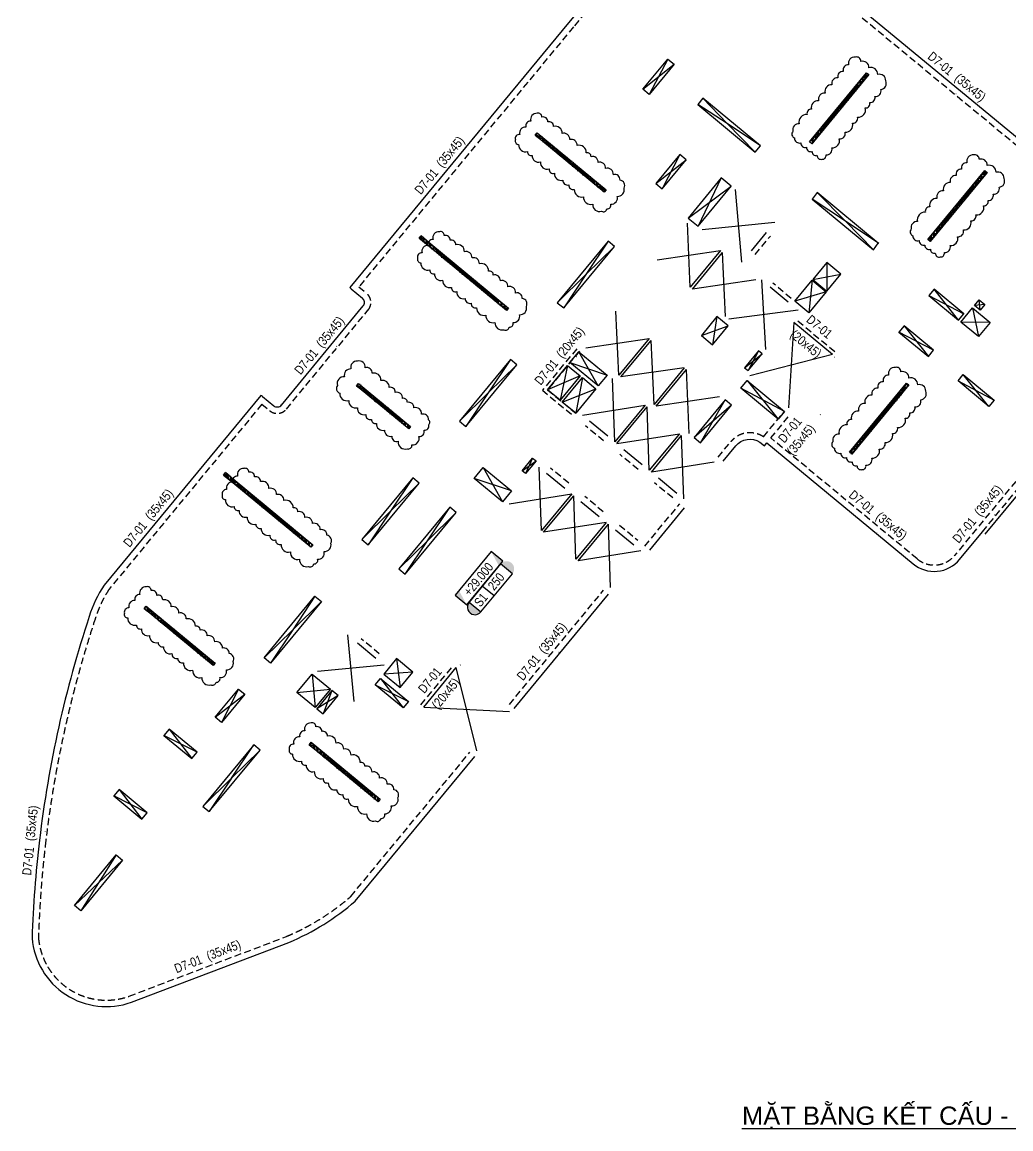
# Model space of a CAD drawing. Header units: millimetres. Extents: x 5400 to 3023951, y -127214 to 225084.
# Drawn here: x 1707965 to 1762083, y 126833 to 187391 of the extents above; entities that cross this region are included whole.
import ezdxf
from ezdxf.enums import TextEntityAlignment as Align

# ---------------------------------------------------------------- set-up
doc = ezdxf.new("R2010")
doc.units = ezdxf.units.MM
doc.header["$LTSCALE"] = 100
doc.linetypes.add('HIDDEN', pattern=[0.375, 0.25, -0.125])
doc.layers.add('#221018_Dieu chinh', color=4, linetype='Continuous', plot=False)
for name, color, linetype in [('ccu11-Manh', 8, 'Continuous'), ('ccu11-Thay', 7, 'Continuous'), ('ccu12-Chidan', 9, 'Continuous'), ('ccu12-Khuat', 9, 'HIDDEN'), ('ccu12-Lomo', 2, 'Continuous'), ('ccu12-Text', 31, 'Continuous'), ('ccu12-Thay', 7, 'Continuous'), ('KC-Betong', 6, 'Continuous'), ('Xref_NT1+NT2_MBDV Cot vach_220729$0$ccu12-Thay', 7, 'Continuous')]:
    doc.layers.add(name, color=color, linetype=linetype)
doc.layers.add('ccu12-Tencaukien', color=9, linetype='Continuous', lineweight=15)
doc.layers.add('KC-Tencaukien', color=9, linetype='Continuous', lineweight=15)
doc.styles.add('Arial', font='arial.ttf', dxfattribs={"width": 0.7})
doc.styles.add('Arial Narrow', font='ARIALN.TTF')

# ---------------------------------------------------------------- blocks, each defined once
blk = doc.blocks.new('*U4')
at = {"layer": 'ccu12-Tencaukien', "color": 8, "ltscale": 10000}
blk.add_line((361, -155), (354, -155), dxfattribs=at)
at = {"layer": 'ccu12-Text', "color": 2, "style": 'Arial Narrow', "width": 0.8}
blk.add_attdef('SH', text='', height=300, dxfattribs=at).set_placement((276, 6), align=Align.BOTTOM_RIGHT)
at = {"layer": 'ccu12-Text', "color": 31, "style": 'Arial Narrow', "width": 0.8}
for tag, p in [('(', (508, -75)), ('KT', (633, -75)), (')', (963, -75))]:
    blk.add_attdef(tag, text='', height=250, dxfattribs=at).set_placement(p, align=Align.BOTTOM_LEFT)
blk = doc.blocks.new('ccu11-cmb-flat-8')
at = {"layer": 'ccu12-Chidan', "color": 7}
blk.add_lwpolyline([(0, 0), (1550, 0), (1550, 419), (0, 419)], close=True, dxfattribs=at)
at = {"layer": 'ccu12-Chidan'}
for points in [[(0, 0), (166, 419), (0, 419)], [(1550, 419), (1383, 0), (1550, 0)]]:
    blk.add_solid(points, dxfattribs=at)
at = {"layer": 'ccu12-Chidan', "color": 31, "style": 'Arial Narrow', "width": 0.8}
blk.add_attdef('+100.00', text='', height=250, dxfattribs=at).set_placement((745, 206), align=Align.MIDDLE_CENTER)
blk = doc.blocks.new('ccu11-chieudaysan-flat-2')
at = {"layer": 'ccu12-Chidan'}
for points in [[(-569, 0), (-569, 419, 1)], [(788, 419), (788, 0, 1)]]:
    blk.add_hatch(color=8, dxfattribs=at).paths.add_polyline_path(points)
at = {"layer": 'ccu12-Chidan', "color": 7}
blk.add_line((0, 0), (0, 419), dxfattribs=at)
blk.add_lwpolyline([(-569, 0), (788, 0), (788, 419), (-569, 419)], close=True, dxfattribs=at)
blk.add_arc((-569, 209), 209, 90, 270.0001, dxfattribs=at)
at = {"layer": 'ccu12-Chidan', "color": 31, "style": 'Arial Narrow', "width": 0.7}
for tag, p in [('S00', (-488, 209)), ('200', (100, 209))]:
    blk.add_attdef(tag, text='', height=250, dxfattribs=at).set_placement(p, align=Align.MIDDLE_LEFT)
blk = doc.blocks.new('Lomo T8')
at = {"layer": 'ccu11-Manh', "ltscale": 5}
for p, q in [((24415, 55246), (23395, 53305)), ((23048, 53591), (24760, 54962)), ((23764, 48438), (25417, 49732)), ((25070, 50018), (24111, 48151)), ((27350, 48744), (26075, 46101)), ((25535, 46546), (27890, 48298)), ((33120, 44109), (33127, 42547)), ((32324, 43145), (32140, 41352)), ((32356, 43183), (33891, 43472)), ((33095, 42508), (31369, 41988)), ((41102, 41627, 0), (41429, 40060)), ((26257, 40117), (27733, 40647)), ((27112, 41152), (26873, 39607)), ((42066, 40831, 0), (40466, 40856, 0)), ((20606, 37361), (19556, 39227)), ((18938, 38479), (18531, 36573)), ((19065, 38633), (21096, 37955)), ((19632, 37906), (17837, 37146)), ((19748, 37811), (19378, 35874)), ((40305, 37631, 0), (42276, 36587, 0)), ((41971, 36254, 0), (40591, 37978, 0)), ((18647, 36478), (20479, 37207)), ((14319, 32887), (15366, 31017)), ((15860, 31614, 0), (13826, 32289)), ((9580, 22436), (9767, 20855)), ((4951, 21590), (5127, 19761)), ((8689, 21357), (9944, 19736)), ((10467, 21704), (8880, 21588)), ((917, 20772), (-10, 18943, 0)), ((4125, 20589), (5954, 20762)), ((6031, 20698), (5550, 19410)), ((8402, 21010), (10231, 20083)), ((-357, 19230, 0), (1264, 20485)), ((6378, 20412), (5204, 19697)), ((-1347, 17324), (-3160, 18238)), ((-2874, 18585), (-1634, 16977)), ((540, 15895), (1758, 17723)), ((2105, 17436), (540, 15895)), ((-5612, 15269), (-4372, 13661)), ((-4085, 14008), (-5898, 14922)), ((-5767, 11704, 0), (-7715, 8639)), ((-8062, 8926, 0), (-5421, 11418, 0))]:
    blk.add_line(p, q, dxfattribs=at)
at = {"layer": 'ccu11-Manh', "ltscale": 0.5}
for p, q in [((40335, 40965), (39002, 42649)), ((38716, 42302), (40622, 41312)), ((28756, 37655, 0), (30458, 35546, 0)), ((30803, 35965, 0), (28409, 37235, 0)), ((26211, 34252, 0), (27558, 36589, 0)), ((27903, 36304, 0), (25864, 34538, 0)), ((17023, 33409, 0), (16640, 32558, 0)), ((16450, 32716, 0), (17213, 33253, 0))]:
    blk.add_line(p, q, dxfattribs=at)
at = {"layer": 'ccu11-Manh'}
for p, q in [((41774, 41812, 0), (41210, 41758, 0)), ((41519, 41503, 0), (41465, 42067, 0)), ((37353, 40652), (38685, 38968)), ((38972, 39315), (37066, 40305))]:
    blk.add_line(p, q, dxfattribs=at)
at = {"layer": 'ccu11-Manh', "ltscale": 5, "elevation": 0}
for points in [[(26345, 53102), (27667, 51718), (26058, 52755)], [(29495, 50501), (27667, 51718), (29208, 50154)], [(32602, 47934), (34143, 46370), (32316, 47587)], [(35971, 45152), (34144, 46369), (35685, 44805)], [(21156, 45280), (19939, 43452), (21503, 44993)], [(18374, 41910), (19938, 43452), (18721, 41624)], [(15807, 38803), (14590, 36975), (16154, 38516)], [(29390, 39278), (28818, 38194)], [(13025, 35434), (14590, 36975), (13372, 35147)], [(10459, 32326), (9241, 30498), (10806, 32039)], [(7676, 28957), (9241, 30498), (8023, 28670)], [(12835, 30429), (11270, 28888), (12488, 30715)], [(10052, 27060), (11270, 28887), (9705, 27346)], [(5110, 25849), (3892, 24021), (5457, 25563)], [(2327, 22480), (3892, 24021), (2674, 22193)], [(-1024, 14354), (540, 15895), (-677, 14068)]]:
    blk.add_lwpolyline(points, dxfattribs=at)
at = {"layer": 'ccu11-Manh', "ltscale": 5, "extrusion": (-1.24009e-08, 1.02457e-08, 1), "elevation": 0}
blk.add_lwpolyline([(28625, 38353), (29582, 39119)], dxfattribs=at)
at = {"layer": 'ccu12-Lomo', "ltscale": 0.5, "elevation": 0}
for points in [[(23395, 53305), (23048, 53591), (24415, 55246), (24760, 54962), (23395, 53305)], [(26345, 53102), (26058, 52755), (29208, 50154), (29495, 50501), (26345, 53102)], [(25417, 49732), (25070, 50018), (23765, 48438), (24111, 48151), (25417, 49732)], [(27350, 48744), (25535, 46546), (26075, 46101), (27890, 48298), (27350, 48744)], [(32602, 47934), (32316, 47587), (35685, 44805), (35933, 45177), (32602, 47934)], [(21503, 44993), (21156, 45280), (18374, 41910), (18721, 41624), (21503, 44993)], [(26873, 39607), (27733, 40647), (27112, 41152), (26257, 40117), (26873, 39607)], [(37066, 40305), (38685, 38968), (38972, 39315), (37353, 40652), (37066, 40305)], [(16154, 38516), (15807, 38803), (13025, 35434), (13372, 35147), (16154, 38516)], [(42276, 36587), (41989, 36240), (40305, 37631), (40591, 37978), (42276, 36587)], [(10806, 32039), (10459, 32326), (7676, 28957), (8023, 28670), (10806, 32039)], [(12835, 30429), (12488, 30716), (9705, 27347), (10052, 27060), (12835, 30429)], [(2674, 22193), (2327, 22480), (5110, 25849), (5457, 25563), (2674, 22193)], [(4125, 20589), (4951, 21590), (5954, 20762), (5127, 19761), (4124, 20588)], [(8402, 21010), (8689, 21357), (10231, 20083), (9944, 19736), (8402, 21010)], [(-10, 18943), (-357, 19230), (917, 20772), (1264, 20485), (-10, 18943)], [(5204, 19697), (5550, 19410), (6378, 20411), (6031, 20699), (5203, 19698)], [(-1634, 16977), (-1347, 17324), (-2874, 18584), (-3160, 18238), (-1634, 16977)], [(-677, 14068), (2105, 17436), (1758, 17723), (-1024, 14354), (-677, 14068)], [(-4372, 13661), (-4085, 14008), (-5612, 15269), (-5898, 14922), (-4372, 13661)]]:
    blk.add_lwpolyline(points, dxfattribs=at)
for points in [[(32356, 43183), (33127, 42547), (33891, 43472), (33120, 44109)], [(32324, 43145), (33095, 42508), (32140, 41352), (31369, 41988)], [(41102, 41627), (42066, 40831), (41429, 40060), (40465, 40856)], [(19556, 39227), (21096, 37955), (20606, 37361), (19065, 38633)], [(18938, 38479), (19632, 37906), (18531, 36573), (17837, 37146)], [(19748, 37811), (20479, 37207), (19378, 35874), (18647, 36478)], [(14319, 32887), (15860, 31614), (15366, 31017), (13826, 32289)], [(8880, 21588), (9767, 20855), (10467, 21704), (9580, 22436)]]:
    blk.add_lwpolyline(points, close=True, dxfattribs=at)
at = {"layer": 'ccu12-Lomo', "elevation": 0}
for points in [[(39002, 42649), (38716, 42302), (40335, 40965), (40622, 41312), (39002, 42649)], [(41774, 41812), (41519, 41503), (41211, 41758), (41465, 42067), (41774, 41812)], [(28409, 37235), (28756, 37655), (30803, 35965), (30458, 35546), (28409, 37235)], [(27903, 36304), (27558, 36589), (25864, 34538), (26211, 34252), (27905, 36302)], [(17023, 33409), (17213, 33253), (16640, 32558), (16450, 32716), (17023, 33409)], [(-5421, 11418), (-7715, 8639), (-8062, 8926), (-5767, 11704), (-5421, 11418)]]:
    blk.add_lwpolyline(points, dxfattribs=at)
at = {"layer": 'ccu12-Lomo', "ltscale": 0.5, "extrusion": (-1.24009e-08, 1.02457e-08, 1), "elevation": 0}
blk.add_lwpolyline([(28818, 38194), (29582, 39119), (29390, 39278), (28625, 38353)], close=True, dxfattribs=at)
blk = doc.blocks.new('*U15')
at = {"layer": 'ccu12-Tencaukien', "color": 8, "ltscale": 10000}
blk.add_line((361, -155), (354, -155), dxfattribs=at)
at = {"layer": 'ccu12-Text', "color": 2, "style": 'Arial Narrow', "width": 0.8}
blk.add_attdef('SH', text='', height=300, dxfattribs=at).set_placement((276, 6), align=Align.BOTTOM_RIGHT)
at = {"layer": 'ccu12-Text', "color": 31, "style": 'Arial Narrow', "width": 0.8}
for tag, p in [('(', (508, -75)), ('KT', (633, -75)), (')', (963, -75))]:
    blk.add_attdef(tag, text='', height=250, dxfattribs=at).set_placement(p, align=Align.BOTTOM_LEFT)
blk = doc.blocks.new('*U20')
at = {"layer": 'ccu12-Tencaukien', "color": 8, "ltscale": 10000}
blk.add_line((361, -155), (354, -155), dxfattribs=at)
at = {"layer": 'ccu12-Text', "color": 2, "style": 'Arial Narrow', "width": 0.8}
blk.add_attdef('SH', text='', height=300, dxfattribs=at).set_placement((276, 6), align=Align.BOTTOM_RIGHT)
at = {"layer": 'ccu12-Text', "color": 31, "style": 'Arial Narrow', "width": 0.8}
for tag, p in [('(', (508, -75)), ('KT', (633, -75)), (')', (963, -75))]:
    blk.add_attdef(tag, text='', height=250, dxfattribs=at).set_placement(p, align=Align.BOTTOM_LEFT)
blk = doc.blocks.new('*U31')
at = {"layer": 'ccu12-Tencaukien', "color": 8, "ltscale": 10000}
blk.add_line((361, -155), (354, -155), dxfattribs=at)
at = {"layer": 'ccu12-Text', "color": 2, "style": 'Arial Narrow', "width": 0.8}
blk.add_attdef('SH', text='', height=300, dxfattribs=at).set_placement((276, 6), align=Align.BOTTOM_RIGHT)
at = {"layer": 'ccu12-Text', "color": 31, "style": 'Arial Narrow', "width": 0.8}
for tag, p in [('(', (508, -75)), ('KT', (633, -75)), (')', (963, -75))]:
    blk.add_attdef(tag, text='', height=250, dxfattribs=at).set_placement(p, align=Align.BOTTOM_LEFT)
blk = doc.blocks.new('*U276')
h = blk.add_hatch()
h.set_pattern_fill('VATLIEU04', color=250, scale=40, style=0, pattern_type=2)
h.set_pattern_definition([(50, (3950, 220), (286.904, -25.101), [30, -330]), (355, (3950, 220), (-55.5, 300.877), [24, -264]), (100.4514, (3973.9, 217.9), (231.404, 275.776), [25.496, -280.457]), (46.184, (3950, 300), (426.896, -66.208), [45, -495]), (96.636, (3985.57, 294.5), (373.865, 389.647), [38.244, -420.685]), (351.184, (3950, 300), (373.865, 389.647), [36, -396]), (21, (3990, 280), (238.763, -161.048), [30, -330]), (326, (3990, 280), (97.326, 290.06), [24, -264]), (71.4514, (4009.9, 266.58), (336.089, 129.012), [25.496, -280.457]), (37.5, (3950, 220), (4.864, 133.1575), [0, -260.8, 0, -268, 0, -265]), (7.5, (3950, 220), (105.228, 157.7647), [0, -152.8, 0, -254.8, 0, -101]), (327.5, (3860.8, 220), (213.529, -9.022), [0, -100, 0, -312, 0, -414]), (317.5, (3820.8, 220), (233.2745, 40.042), [0, -130, 0, -207.2, 0, -294]), (45, (3950, 220), (-120.208, 120.208), []), (45, (3950, 269), (-120.208, 120.208), [])])
h.paths.add_polyline_path([(-475, -475), (4425, -475), (4425, -305), (-475, -305)])
at = {"color": 6, "ltscale": 0.25}
blk.add_lwpolyline([(-475, -475), (4425, -475), (4425, -305), (-475, -305)], close=True, dxfattribs=at)
at = {"layer": 'Defpoints', "linetype": 'ByBlock', "ltscale": 30}
for p, q in [((4425, -475), (-475, -305)), ((-475, -475), (4425, -305))]:
    blk.add_line(p, q, dxfattribs=at)
blk = doc.blocks.new('*U277')
h = blk.add_hatch()
h.set_pattern_fill('VATLIEU04', color=250, scale=40, style=0, pattern_type=2)
h.set_pattern_definition([(50, (5250, 220), (286.904, -25.101), [30, -330]), (355, (5250, 220), (-55.5, 300.877), [24, -264]), (100.4514, (5273.9, 217.9), (231.404, 275.776), [25.496, -280.457]), (46.184, (5250, 300), (426.896, -66.208), [45, -495]), (96.636, (5285.57, 294.5), (373.865, 389.647), [38.244, -420.685]), (351.184, (5250, 300), (373.865, 389.647), [36, -396]), (21, (5290, 280), (238.763, -161.048), [30, -330]), (326, (5290, 280), (97.326, 290.06), [24, -264]), (71.4514, (5309.9, 266.58), (336.089, 129.012), [25.496, -280.457]), (37.5, (5250, 220), (4.864, 133.1575), [0, -260.8, 0, -268, 0, -265]), (7.5, (5250, 220), (105.2278, 157.7647), [0, -152.8, 0, -254.8, 0, -101]), (327.5, (5160.8, 220), (213.529, -9.022), [0, -100, 0, -312, 0, -414]), (317.5, (5120.8, 220), (233.2745, 40.042), [0, -130, 0, -207.2, 0, -294]), (45, (5250, 220), (-120.208, 120.208), []), (45, (5250, 269), (-120.208, 120.208), [])])
h.paths.add_polyline_path([(-475, -475), (5724.999921, -475), (5724.999921, -305), (-475, -305)])
at = {"color": 6, "ltscale": 0.25}
blk.add_lwpolyline([(-475, -475), (5724.999921, -475), (5724.999921, -305), (-475, -305)], close=True, dxfattribs=at)
at = {"layer": 'Defpoints', "linetype": 'ByBlock', "ltscale": 30}
for p, q in [((5724.999921, -475), (-475, -305)), ((-475, -475), (5724.999921, -305))]:
    blk.add_line(p, q, dxfattribs=at)
blk = doc.blocks.new('*U278')
h = blk.add_hatch()
h.set_pattern_fill('VATLIEU04', color=250, scale=40, style=0, pattern_type=2)
h.set_pattern_definition([(50, (2750, 220), (286.904, -25.101), [30, -330]), (355, (2750, 220), (-55.5, 300.877), [24, -264]), (100.451, (2773.9, 217.9), (231.404, 275.776), [25.496, -280.457]), (46.184, (2750, 300), (426.896, -66.208), [45, -495]), (96.636, (2785.57, 294.5), (373.865, 389.647), [38.244, -420.685]), (351.184, (2750, 300), (373.865, 389.65), [36, -396]), (21, (2790, 280), (238.763, -161.048), [30, -330]), (326, (2790, 280), (97.326, 290.06), [24, -264]), (71.451, (2809.9, 266.58), (336.09, 129.012), [25.496, -280.457]), (37.5, (2750, 220), (4.864, 133.1575), [0, -260.8, 0, -268, 0, -265]), (7.5, (2750, 220), (105.228, 157.7647), [0, -152.8, 0, -254.8, 0, -101]), (327.5, (2660.8, 220), (213.529, -9.022), [0, -100, 0, -312, 0, -414]), (317.5, (2620.8, 220), (233.274, 40.042), [0, -130, 0, -207.2, 0, -294]), (45, (2750, 220), (-120.208, 120.208), []), (45, (2750, 269), (-120.208, 120.208), [])])
h.paths.add_polyline_path([(-475, -475), (3225, -475), (3225, -305), (-475, -305)])
at = {"color": 6, "ltscale": 0.25}
blk.add_lwpolyline([(-475, -475), (3225, -475), (3225, -305), (-475, -305)], close=True, dxfattribs=at)
at = {"layer": 'Defpoints', "linetype": 'ByBlock', "ltscale": 30}
for p, q in [((3225, -475), (-475, -305)), ((-475, -475), (3225, -305))]:
    blk.add_line(p, q, dxfattribs=at)
blk = doc.blocks.new('*U279')
h = blk.add_hatch()
h.set_pattern_fill('VATLIEU04', color=250, scale=40, style=0, pattern_type=2)
h.set_pattern_definition([(50, (5250, 220), (286.904, -25.101), [30, -330]), (355, (5250, 220), (-55.5, 300.877), [24, -264]), (100.4514, (5273.9, 217.9), (231.404, 275.776), [25.496, -280.457]), (46.184, (5250, 300), (426.896, -66.208), [45, -495]), (96.636, (5285.57, 294.5), (373.865, 389.647), [38.244, -420.685]), (351.184, (5250, 300), (373.865, 389.647), [36, -396]), (21, (5290, 280), (238.763, -161.048), [30, -330]), (326, (5290, 280), (97.326, 290.06), [24, -264]), (71.4514, (5309.9, 266.58), (336.089, 129.012), [25.496, -280.457]), (37.5, (5250, 220), (4.864, 133.1575), [0, -260.8, 0, -268, 0, -265]), (7.5, (5250, 220), (105.2278, 157.7647), [0, -152.8, 0, -254.8, 0, -101]), (327.5, (5160.8, 220), (213.529, -9.022), [0, -100, 0, -312, 0, -414]), (317.5, (5120.8, 220), (233.2745, 40.042), [0, -130, 0, -207.2, 0, -294]), (45, (5250, 220), (-120.208, 120.208), []), (45, (5250, 269), (-120.208, 120.208), [])])
h.paths.add_polyline_path([(-475, -475), (5725, -475), (5725, -305), (-475, -305)])
at = {"color": 6, "ltscale": 0.25}
blk.add_lwpolyline([(-475, -475), (5725, -475), (5725, -305), (-475, -305)], close=True, dxfattribs=at)
at = {"layer": 'Defpoints', "linetype": 'ByBlock', "ltscale": 30}
for p, q in [((5725, -475), (-475, -305)), ((-475, -475), (5725, -305))]:
    blk.add_line(p, q, dxfattribs=at)
blk = doc.blocks.new('*U280')
h = blk.add_hatch()
h.set_pattern_fill('VATLIEU04', color=250, scale=40, style=0, pattern_type=2)
h.set_pattern_definition([(50, (-780, 4950), (286.904, -25.101), [30, -330]), (355, (-780, 4950), (-55.5, 300.877), [24, -264]), (100.4514, (-756.1, 4947.9), (231.404, 275.776), [25.496, -280.457]), (46.184, (-780, 5030), (426.896, -66.208), [45, -495]), (96.636, (-744.43, 5024.5), (373.865, 389.647), [38.244, -420.685]), (351.184, (-780, 5030), (373.865, 389.647), [36, -396]), (21, (-740, 5010), (238.763, -161.048), [30, -330]), (326, (-740, 5010), (97.326, 290.06), [24, -264]), (71.4514, (-720.1, 4996.58), (336.089, 129.012), [25.496, -280.457]), (37.5, (-780, 4950), (4.864, 133.1575), [0, -260.8, 0, -268, 0, -265]), (7.5, (-780, 4950), (105.228, 157.7647), [0, -152.8, 0, -254.8, 0, -101]), (327.5, (-869.2, 4950), (213.529, -9.022), [0, -100, 0, -312, 0, -414]), (317.5, (-909.2, 4950), (233.2745, 40.042), [0, -130, 0, -207.2, 0, -294]), (45, (-780, 4950), (-120.208, 120.208), []), (45, (-780, 4999), (-120.208, 120.208), [])])
h.paths.add_polyline_path([(-475, -475), (-305, -475), (-305, 4425), (-475, 4425)])
at = {"color": 6, "ltscale": 0.25}
blk.add_lwpolyline([(-475, -475), (-305, -475), (-305, 4425), (-475, 4425)], close=True, dxfattribs=at)
at = {"layer": 'Defpoints', "linetype": 'ByBlock', "ltscale": 30}
for p, q in [((-305, -475), (-475, 4425)), ((-475, -475), (-305, 4425))]:
    blk.add_line(p, q, dxfattribs=at)

msp = doc.modelspace()

# ---------------------------------------------------------------- linework, layer by layer
at = {"layer": '#221018_Dieu chinh'}
for points in [[(1753562.3, 185475.7, 0.5205671), (1753204.7, 185049.8, 0.5205671), (1752907.8, 184696.2, 0.5205671), (1752613.8, 184346.1, 0.5205671), (1752289.4, 183959.7, 0.5205671), (1751914.2, 183512.9, 0.5205671), (1751560.4, 183091.4, 0.5205671), (1751171.5, 182628.3, 0.5205671), (1750927.6, 182337.8, 0.5205671), (1750499.6, 181828.1, 0.5205671), (1750152.7, 181414.9, 0.5205671), (1750241.5, 181053.3, 0.5205671), (1750586, 180787.1, 0.5205671), (1750900.9, 180543.8, 0.5205671), (1751202.1, 180311, 0.5205671), (1751471.4, 180102.8, 0.5205671), (1751746.3, 179890.4, 0.5205671), (1751964.5, 180131.7, 0.5205671), (1752286.2, 180514.9, 0.5205671), (1752692, 180998.2, 0.5205671), (1753007.6, 181374.1, 0.5205671), (1753415.6, 181860, 0.5205671), (1753693.8, 182191.3, 0.5205671), (1754116, 182694.2, 0.5205671), (1754360.2, 182985, 0.5205671), (1754642.5, 183321.3, 0.5205671), (1754964.7, 183705, 0.5205671), (1755232.4, 184184.9, 0.5205671), (1754794.3, 184523.6, 0.5205671), (1754316.3, 184892.9, 0.5205671), (1753872.7, 185235.8, 0.5205671)], [(1760039.2, 180126.9, 0.5205671), (1759681.6, 179701, 0.5205671), (1759384.7, 179347.4, 0.5205671), (1759090.7, 178997.3, 0.5205671), (1758766.3, 178610.9, 0.5205671), (1758391.1, 178164, 0.5205671), (1758037.2, 177742.6, 0.5205671), (1757648.4, 177279.4, 0.5205671), (1757404.4, 176988.9, 0.5205671), (1756976.5, 176479.2, 0.5205671), (1756629.5, 176066, 0.5205671), (1756718.4, 175704.5, 0.5205671), (1757062.9, 175438.2, 0.5205671), (1757377.7, 175194.9, 0.5205671), (1757679, 174962.1, 0.5205671), (1757948.3, 174753.9, 0.5205671), (1758223.2, 174541.5, 0.5205671), (1758441.3, 174782.8, 0.5205671), (1758763.1, 175166.1, 0.5205671), (1759168.8, 175649.3, 0.5205671), (1759484.5, 176025.3, 0.5205671), (1759892.4, 176511.1, 0.5205671), (1760170.7, 176842.5, 0.5205671), (1760592.9, 177345.3, 0.5205671), (1760837, 177636.1, 0.5205671), (1761119.4, 177972.4, 0.5205671), (1761441.6, 178356.1, 0.5205671), (1761709.3, 178836.1, 0.5205671), (1761271.2, 179174.7, 0.5205671), (1760793.2, 179544.1, 0.5205671), (1760349.6, 179887, 0.5205671)]]:
    msp.add_lwpolyline(points, format="xyb", close=True, dxfattribs=at)
at = {"layer": '#221018_Dieu chinh', "elevation": 0}
for points in [[(1736157.7, 182401.4, 0.5205671), (1735804.4, 181973.7, 0.5205671), (1735536, 181648.7, 0.5205671), (1735204, 181246.5, 0.5205671), (1734962.1, 180953.7, 0.5205671), (1735139.6, 180698.7, 0.5205671), (1735621.8, 180310.3, 0.5205671), (1735885.3, 180098.1, 0.5205671), (1736329.5, 179740.3, 0.5205671), (1736807.4, 179355.4, 0.5205671), (1737099.1, 179120.4, 0.5205671), (1737560.8, 178748.5, 0.5205671), (1737885.9, 178486.6, 0.5205671), (1738189.3, 178242.3, 0.5205671), (1738693.9, 177835.8, 0.5205671), (1739195.3, 177432, 0.5205671), (1739682.7, 177039.4, 0.5205671), (1739972.5, 177172.8, 0.5205671), (1740186.8, 177432.2, 0.5205671), (1740538.7, 177858.4, 0.5205671), (1740911.5, 178309.7, 0.5205671), (1740690.1, 178750.7, 0.5205671), (1740326.6, 179043.5, 0.5205671), (1739900.6, 179386.7, 0.5205671), (1739491.3, 179716.3, 0.5205671), (1739104.1, 180028.2, 0.5205671), (1738843.6, 180238, 0.5205671), (1738342.2, 180641.9, 0.5205671), (1737940, 180965.8, 0.5205671), (1737521.1, 181303.2, 0.5205671), (1737054.4, 181679.2, 0.5205671), (1736738.4, 181933.7, 0.5205671), (1736418, 182191.8, 0.5205671)], [(1730808.9, 175924.6, 0.5205671), (1730455.6, 175496.8, 0.5205671), (1730187.2, 175171.8, 0.5205671), (1729855.1, 174769.7, 0.5205671), (1729613.3, 174476.8, 0.5205671), (1729790.7, 174221.9, 0.5205671), (1730272.9, 173833.4, 0.5205671), (1730536.4, 173621.2, 0.5205671), (1730980.7, 173263.4, 0.5205671), (1731458.5, 172878.5, 0.5205671), (1731750.2, 172643.5, 0.5205671), (1732211.9, 172271.7, 0.5205671), (1732537.1, 172009.8, 0.5205671), (1732840.5, 171765.4, 0.5205671), (1733345.1, 171358.9, 0.5205671), (1733846.4, 170955.1, 0.5205671), (1734333.8, 170562.5, 0.5205671), (1734623.7, 170695.9, 0.5205671), (1734837.9, 170955.3, 0.5205671), (1735189.9, 171381.5, 0.5205671), (1735562.6, 171832.9, 0.5205671), (1735341.3, 172273.8, 0.5205671), (1734977.7, 172566.7, 0.5205671), (1734551.7, 172909.8, 0.5205671), (1734142.5, 173239.4, 0.5205671), (1733755.3, 173551.3, 0.5205671), (1733494.8, 173761.1, 0.5205671), (1732993.4, 174165, 0.5205671), (1732591.2, 174489, 0.5205671), (1732172.3, 174826.4, 0.5205671), (1731705.6, 175202.3, 0.5205671), (1731389.6, 175456.8, 0.5205671), (1731069.2, 175714.9, 0.5205671)], [(1726315.4, 168840.8, 0.5205671), (1725961.1, 168411.7, 0.5205671), (1725607.6, 167983.7, 0.5205671), (1725220.6, 167515.1, 0.5205671), (1725352.2, 167087.9, 0.5205671), (1725840.1, 166685.1, 0.5205671), (1726315.4, 166292.5, 0.5205671), (1726768.8, 165918.1, 0.5205671), (1727088.7, 165653.9, 0.5205671), (1727354.8, 165434.1, 0.5205671), (1727802.7, 165064.2, 0.5205671), (1728201.8, 164734.6, 0.5205671), (1728541, 164454.5, 0.5205671), (1729042.2, 164040.6, 0.5205671), (1729303.9, 164254.3, 0.5205671), (1729684.7, 164715.3, 0.5205671), (1729967.7, 165058, 0.5205671), (1730221.1, 165364.8, 0.5205671), (1730204.1, 165629.3, 0.5205671), (1729831, 165937.5, 0.5205671), (1729406.4, 166288.1, 0.5205671), (1729049.9, 166582.5, 0.5205671), (1728787.1, 166799.5, 0.5205671), (1728388.3, 167128.9, 0.5205671), (1728059.3, 167400.5, 0.5205671), (1727603.4, 167777.1, 0.5205671), (1727120.7, 168175.7, 0.5205671), (1726749.2, 168482.5, 0.5205671)], [(1755750.3, 168494.8, 0.5205671), (1755392.7, 168068.9, 0.5205671), (1755095.8, 167715.3, 0.5205671), (1754801.9, 167365.2, 0.5205671), (1754477.4, 166978.8, 0.5205671), (1754102.3, 166531.9, 0.5205671), (1753748.4, 166110.5, 0.5205671), (1753359.5, 165647.3, 0.5205671), (1753115.6, 165356.8, 0.5205671), (1752687.6, 164847.1, 0.5205671), (1752340.7, 164433.9, 0.5205671), (1752429.5, 164072.4, 0.5205671), (1752774.1, 163806.1, 0.5205671), (1753088.9, 163562.8, 0.5205671), (1753390.1, 163330, 0.5205671), (1753659.5, 163121.8, 0.5205671), (1753934.3, 162909.4, 0.5205671), (1754152.5, 163150.7, 0.5205671), (1754474.2, 163534, 0.5205671), (1754880, 164017.2, 0.5205671), (1755195.7, 164393.2, 0.5205671), (1755603.6, 164879, 0.5205671), (1755881.8, 165210.4, 0.5205671), (1756304, 165713.2, 0.5205671), (1756548.2, 166004, 0.5205671), (1756830.6, 166340.3, 0.5205671), (1757152.7, 166724, 0.5205671), (1757420.5, 167204, 0.5205671), (1756982.3, 167542.6, 0.5205671), (1756504.4, 167912, 0.5205671), (1756060.7, 168254.8, 0.5205671)], [(1720111.2, 162970.8, 0.5205671), (1719757.9, 162543.1, 0.5205671), (1719489.5, 162218, 0.5205671), (1719157.4, 161815.9, 0.5205671), (1718915.6, 161523.1, 0.5205671), (1719093, 161268.1, 0.5205671), (1719575.3, 160879.7, 0.5205671), (1719838.7, 160667.5, 0.5205671), (1720283, 160309.7, 0.5205671), (1720760.8, 159924.7, 0.5205671), (1721052.5, 159689.8, 0.5205671), (1721514.2, 159317.9, 0.5205671), (1721839.4, 159056, 0.5205671), (1722142.8, 158811.6, 0.5205671), (1722647.4, 158405.2, 0.5205671), (1723148.8, 158001.4, 0.5205671), (1723636.1, 157608.8, 0.5205671), (1723926, 157742.1, 0.5205671), (1724140.2, 158001.6, 0.5205671), (1724492.2, 158427.8, 0.5205671), (1724864.9, 158879.1, 0.5205671), (1724643.6, 159320.1, 0.5205671), (1724280, 159612.9, 0.5205671), (1723854, 159956, 0.5205671), (1723444.8, 160285.7, 0.5205671), (1723057.6, 160597.6, 0.5205671), (1722797.1, 160807.4, 0.5205671), (1722295.7, 161211.2, 0.5205671), (1721893.5, 161535.2, 0.5205671), (1721474.6, 161872.6, 0.5205671), (1721007.9, 162248.6, 0.5205671), (1720691.9, 162503.1, 0.5205671), (1720371.5, 162761.1, 0.5205671)], [(1714762.3, 156493.9, 0.5205671), (1714409.1, 156066.2, 0.5205671), (1714140.7, 155741.2, 0.5205671), (1713808.6, 155339.1, 0.5205671), (1713566.7, 155046.2, 0.5205671), (1713744.2, 154791.3, 0.5205671), (1714226.4, 154402.8, 0.5205671), (1714489.9, 154190.6, 0.5205671), (1714934.1, 153832.8, 0.5205671), (1715412, 153447.9, 0.5205671), (1715703.7, 153212.9, 0.5205671), (1716165.4, 152841, 0.5205671), (1716490.5, 152579.1, 0.5205671), (1716793.9, 152334.8, 0.5205671), (1717298.6, 151928.3, 0.5205671), (1717799.9, 151524.5, 0.5205671), (1718287.3, 151131.9, 0.5205671), (1718577.1, 151265.3, 0.5205671), (1718791.4, 151524.7, 0.5205671), (1719143.4, 151950.9, 0.5205671), (1719516.1, 152402.2, 0.5205671), (1719294.8, 152843.2, 0.5205671), (1718931.2, 153136, 0.5205671), (1718505.2, 153479.2, 0.5205671), (1718096, 153808.8, 0.5205671), (1717708.7, 154120.7, 0.5205671), (1717448.2, 154330.5, 0.5205671), (1716946.9, 154734.4, 0.5205671), (1716544.6, 155058.3, 0.5205671), (1716125.8, 155395.7, 0.5205671), (1715659, 155771.7, 0.5205671), (1715343.1, 156026.2, 0.5205671), (1715022.6, 156284.3, 0.5205671)], [(1723783.7, 149043.8, 0.5205671), (1723430.4, 148616, 0.5205671), (1723162, 148291, 0.5205671), (1722829.9, 147888.9, 0.5205671), (1722588.1, 147596, 0.5205671), (1722765.5, 147341.1, 0.5205671), (1723247.8, 146952.7, 0.5205671), (1723511.2, 146740.4, 0.5205671), (1723955.5, 146382.6, 0.5205671), (1724433.4, 145997.7, 0.5205671), (1724725.1, 145762.7, 0.5205671), (1725186.7, 145390.9, 0.5205671), (1725511.9, 145129, 0.5205671), (1725815.3, 144884.6, 0.5205671), (1726319.9, 144478.1, 0.5205671), (1726821.3, 144074.3, 0.5205671), (1727308.7, 143681.7, 0.5205671), (1727598.5, 143815.1, 0.5205671), (1727812.7, 144074.5, 0.5205671), (1728164.7, 144500.7, 0.5205671), (1728537.5, 144952.1, 0.5205671), (1728316.1, 145393, 0.5205671), (1727952.6, 145685.9, 0.5205671), (1727526.6, 146029, 0.5205671), (1727117.3, 146358.6, 0.5205671), (1726730.1, 146670.5, 0.5205671), (1726469.6, 146880.4, 0.5205671), (1725968.2, 147284.2, 0.5205671), (1725566, 147608.2, 0.5205671), (1725147.1, 147945.6, 0.5205671), (1724680.4, 148321.5, 0.5205671), (1724364.4, 148576, 0.5205671), (1724044, 148834.1, 0.5205671)]]:
    msp.add_lwpolyline(points, format="xyb", close=True, dxfattribs=at)
at = {"layer": 'ccu11-Manh', "ltscale": 0.5}
for p, q in [((1747350.5, 174252.9, 0), (1747006.3, 178233.4, 0)), ((1744534.9, 172881.9, 0), (1744377, 176384.4, 0)), ((1745191.6, 176035.9, 0), (1749165.3, 176450.5, 0)), ((1742721.4, 174379.6, 0), (1746190.5, 174886.7, 0)), ((1746461, 171291.3, 0), (1746306.2, 174791.1, 0)), ((1748116.6, 173296.1, 0), (1744650.6, 172786.4, 0)), ((1748436.7, 173291.1, 0), (1748658.5, 169476.5, 0)), ((1740625.5, 168069.5, 0), (1740467.6, 171572)), ((1750441.5, 171635.5, 0), (1746653.8, 171132.1, 0)), ((1750198.1, 170948.3, 0), (1749917.8, 166290.1, 0)), ((1738812, 169567.3), (1742281.1, 170074.3)), ((1742553.2, 166477.6, 0), (1742396.8, 169978.8)), ((1752318.6, 169197.2, 0), (1747797.4, 168041.2, 0)), ((1744208.8, 168482.4), (1740741.2, 167974)), ((1744479.2, 164887), (1744324.4, 168386.8)), ((1740403.3, 164427.2), (1740285.4, 167896.5)), ((1746134.8, 166891.8), (1742668.8, 166382.1)), ((1738629.8, 165891.7), (1742058.9, 166431.9, 0)), ((1742292.3, 162867.1), (1742174.5, 166336.4, 0)), ((1740518.9, 164331.7, 0), (1743947.9, 164871.9, 0)), ((1744181.4, 161307), (1744063.6, 164776.3, 0)), ((1736391.6, 159569.5), (1736273.8, 163038.8)), ((1745837, 163311.8), (1742408, 162771.6, 0)), ((1734618.2, 161034.1), (1738047.2, 161574.3, 0)), ((1738280.7, 158009.5, 0), (1738162.9, 161478.8, 0)), ((1739936.3, 160014.2, 0), (1736507.3, 159474, 0)), ((1740169.8, 156449.4), (1740052, 159918.7, 0)), ((1741825.4, 158454.1), (1738396.4, 157913.9)), ((1726132.5, 150209.2), (1725783.4, 153869.5)), ((1727788.1, 152214), (1724127.8, 151864.8)), ((1732853.7, 147511.8), (1731729.8, 152071.4)), ((1729946.8, 149912.4), (1734636.6, 149670.8))]:
    msp.add_line(p, q, dxfattribs=at)
at = {"layer": 'ccu11-Thay', "ltscale": 0.5}
for p, q in [((1748687.7, 175872.2, 0), (1747859.9, 174869.8, 0)), ((1748899.3, 172909, 0), (1749901.7, 172081.2, 0)), ((1739015.4, 165573.4), (1740017.7, 164745.6, 0)), ((1748336.4, 164415.6), (1748592.2, 164213.9, 0)), ((1748592.2, 164213.9, 0), (1748719.6, 164368.1, 0)), ((1740904.4, 164013.3, 0), (1741906.8, 163185.5)), ((1736659.3, 162720.5), (1737661.7, 161892.7, 0)), ((1742793.5, 162453.2, 0), (1743795.9, 161625.4)), ((1738548.4, 161160.4, 0), (1739550.8, 160332.6, 0)), ((1741439.9, 158772.5), (1740437.5, 159600.3, 0)), ((1726323.1, 153423.8), (1727325.5, 152596))]:
    msp.add_line(p, q, dxfattribs=at)
at = {"layer": 'ccu11-Thay'}
for p, q in [((1746190.5, 174886.7, 0), (1744534.9, 172881.9, 0)), ((1744650.6, 172786.4, 0), (1746306.2, 174791.1, 0)), ((1742281.1, 170074.3), (1740625.5, 168069.5, 0)), ((1740741.2, 167974), (1742396.8, 169978.8)), ((1744208.8, 168482.4), (1742553.2, 166477.6, 0)), ((1742668.8, 166382.1), (1744324.4, 168386.8)), ((1742058.9, 166431.9, 0), (1740403.3, 164427.2)), ((1740518.9, 164331.7, 0), (1742174.5, 166336.4, 0)), ((1743947.9, 164871.9, 0), (1742292.3, 162867.1)), ((1742408, 162771.6, 0), (1744063.6, 164776.3, 0)), ((1738047.2, 161574.3, 0), (1736391.6, 159569.5)), ((1736507.3, 159474, 0), (1738162.9, 161478.8, 0)), ((1739936.3, 160014.2, 0), (1738280.7, 158009.5, 0)), ((1738396.4, 157913.9), (1740052, 159918.7, 0))]:
    msp.add_line(p, q, dxfattribs=at)
at = {"layer": 'ccu11-Thay', "ltscale": 0.5, "extrusion": (-9.92109e-09, 8.1449e-09, 1)}
msp.add_line((1752318.4, 169197, 0), (1750198, 170948.1, 0), dxfattribs=at)
at = {"layer": 'ccu12-Khuat', "ltscale": 15}
for p, q in [((1748091.2, 174678.8, 0), (1748919, 175681.1, 0)), ((1726391.5, 172905.5, 0), (1726817.5, 172553.6, 0)), ((1750060.9, 172274, 0), (1749058.5, 173101.8, 0)), ((1722426.5, 166215.7, 0), (1726907.1, 171641.3, 0)), ((1721086.3, 166483.3, 0), (1721513.3, 166130.7, 0)), ((1748540.2, 164700.5, 0), (1749688.2, 166090.7, 0)), ((1748942.5, 164638, 0), (1749958.1, 165867.8, 0)), ((1739794.9, 164475.7, 0), (1738792.5, 165303.5)), ((1741683.9, 162915.6), (1740681.6, 163743.4, 0)), ((1737884.6, 162162.5, 0), (1736882.2, 162990.3)), ((1743573, 161355.5), (1742570.7, 162183.3, 0)), ((1739773.6, 160602.5, 0), (1738771.3, 161430.2, 0)), ((1740660.4, 159870.2, 0), (1741662.7, 159042.4)), ((1727516.5, 152827.3), (1726514.1, 153655.1)), ((1729792.6, 150039.8), (1731575.5, 152198.8))]:
    msp.add_line(p, q, dxfattribs=at)
at = {"layer": 'ccu12-Khuat', "ltscale": 15, "extrusion": (-9.92109e-09, 8.1449e-09, 1)}
msp.add_line((1752445.8, 169351.2, 0), (1750325.4, 171102.3, 0), dxfattribs=at)
at = {"layer": 'ccu12-Khuat', "ltscale": 15, "elevation": 0}
for points in [[(1764768.4, 173664.5, 0.3333055), (1763343.9, 179851.2), (1749048.2, 191657.1, 0.2787148), (1744397.4, 192698.7, 0.0632946), (1742255.8, 191546.6, 0.0533248), (1740589.4, 190080.1), (1738144.5, 187133.1), (1726391.5, 172905.5)], [(1721086.3, 166483.3), (1712734.6, 156373.1, 0.0707215), (1711971.7, 154763.7, 0.0503327), (1709261.6, 142597.3, 0.0220421), (1708859.5, 137282, 0.4909488), (1713822.1, 134088.2), (1722435.7, 137361.8, 0.07918), (1725948.8, 139543.4), (1732469.9, 147439.7)], [(1746057.4, 163583.7), (1746758.3, 164432.7, -0.3828951), (1748540.2, 164700.5, -0.3828951)], [(1760527.1, 159506.4), (1764411.4, 164209.8), (1764141.5, 164432.7), (1759005.5, 158213.6, -0.4148671), (1756960.6, 158016.2), (1748942.5, 164638)]]:
    msp.add_lwpolyline(points, format="xyb", dxfattribs=at)
for points in [[(1738319.2, 169520.3), (1736440.8, 167245.6), (1738137.1, 165844.7)], [(1738473.4, 169392.9), (1736722.3, 167272.5), (1738264.4, 165999)], [(1742048.7, 158723.6), (1743958.6, 161037.2)], [(1734634.9, 150061.3), (1734634.9, 150061.3), (1739791.6, 156307.8)]]:
    msp.add_lwpolyline(points, dxfattribs=at)
at = {"layer": 'ccu12-Khuat', "ltscale": 15}
for centre, start, end in [((1726403.6, 172052.4, 0), 319.880043, 50.44872), ((1721927.2, 166631.9, 0), 230.448934, 321.017611)]:
    msp.add_arc(centre, 650, start, end, dxfattribs=at)
at = {"layer": 'ccu12-Thay', "ltscale": 0.5}
for p, q in [((1722156.6, 166438.6, 0), (1726637.2, 171864.2, 0)), ((1729946.8, 149912.4), (1731729.8, 152071.4))]:
    msp.add_line(p, q, dxfattribs=at)
at = {"layer": 'ccu12-Thay', "ltscale": 0.5, "elevation": 0}
for points in [[(1765238, 173895.5, 0.3137277), (1763568.2, 180119.9), (1749280.9, 191918.9, 0.2784217), (1744278.9, 193028.1, 0.0634641), (1742053.2, 191832, 0.0535105), (1740325.5, 190310.3), (1737874.9, 187356.3), (1725910.2, 172872.4)], [(1721027.6, 166961.8), (1712453, 156581.8, 0.0713114), (1711638.5, 154870.7, 0.05032), (1708914.1, 142638.7, 0.022125), (1708509, 137272.9, 0.4928533), (1713942.8, 133759.7), (1722565.6, 137036.7, 0.0798424), (1726200.2, 139298.1), (1732739.8, 147216.8)], [(1746327.3, 163360.8), (1747028.2, 164209.9, -0.379005), (1748336.4, 164415.6, -0.379005)], [(1748719.6, 164368.1), (1756737.8, 157746.4, 0.4148001), (1759275.6, 157991), (1760527.1, 159506.4)]]:
    msp.add_lwpolyline(points, format="xyb", dxfattribs=at)
for points in [[(1760681.3, 159379.1), (1762973.7, 162154.9)], [(1742318.6, 158500.8), (1744228.4, 160814.3)], [(1734904.8, 149838.4), (1734904.8, 149838.4), (1740061.5, 156084.9)]]:
    msp.add_lwpolyline(points, dxfattribs=at)
at = {"layer": 'Xref_NT1+NT2_MBDV Cot vach_220729$0$ccu12-Thay', "ltscale": 1000}
for p, q in [((1725977.8, 172793.2, 0), (1726594.7, 172283.7, 0)), ((1721119.3, 166910, 0), (1721736.2, 166400.6, 0))]:
    msp.add_line(p, q, dxfattribs=at)
for centre, start, end in [((1726168.9, 173024.5, 0), 210.450225, 230.448827), ((1726403.6, 172052.4, 0), 319.880043, 50.44872), ((1720928.3, 166678.7, 0), 50.448827, 70.662448), ((1721927.2, 166631.9, 0), 230.448934, 321.017611)]:
    msp.add_arc(centre, 300, start, end, dxfattribs=at)

# ---------------------------------------------------------------- block references
at = {"layer": 'ccu12-Lomo'}
msp.add_blockref('Lomo T8', (1718885.1, 130126.3), dxfattribs=at)
at = {"layer": 'ccu12-Tencaukien'}
ref = msp.add_blockref('*U4', (1758754.6, 184095.2), dxfattribs=dict(at, xscale=1.815893337873054, yscale=1.815893337873054, zscale=1.815893337873054, rotation=320.4488798636559))
ref.add_attrib('KT', '(35x45)', dxfattribs={"color": 31, "height": 500, "rotation": 320.44888, "style": 'Arial Narrow'}).set_placement((1758863.1, 184132.2, 0), align=Align.BOTTOM_LEFT)
ref.add_attrib('SH', 'D7-01', dxfattribs={"color": 2, "height": 500, "rotation": 320.44888, "style": 'Arial Narrow'}).set_placement((1758592.2, 184326.3, 0), align=Align.BOTTOM_RIGHT)
ref = msp.add_blockref('*U4', (1731125.8, 179186.2), dxfattribs=dict(at, xscale=1.815893337873054, yscale=1.815893337873054, zscale=1.815893337873054, rotation=50.44092590918682))
ref.add_attrib('KT', '(35x45)', dxfattribs={"color": 31, "height": 500, "rotation": 50.440926, "style": 'Arial Narrow'}).set_placement((1731088.8, 179294.7, 0), align=Align.BOTTOM_LEFT)
ref.add_attrib('SH', 'D7-01', dxfattribs={"color": 2, "height": 500, "rotation": 50.440926, "style": 'Arial Narrow'}).set_placement((1730894.7, 179023.8, 0), align=Align.BOTTOM_RIGHT)
ref = msp.add_blockref('*U31', (1752113.9, 169690.1), dxfattribs=dict(at, xscale=1.815893337873054, yscale=1.815893337873054, zscale=1.815893337873054, rotation=320.4488798636559))
ref.add_attrib('KT', '(20x45)', dxfattribs={"color": 31, "height": 500, "rotation": 320.44888, "style": 'Arial Narrow'}).set_placement((1749861.8, 170098.6, 0), align=Align.BOTTOM_LEFT)
ref.add_attrib('SH', 'D7-01', dxfattribs={"color": 2, "height": 500, "rotation": 320.44888, "style": 'Arial Narrow'}).set_placement((1751951.5, 169921.2, 0), align=Align.BOTTOM_RIGHT)
ref = msp.add_blockref('*U4', (1724547.4, 169328.1, 0), dxfattribs=dict(at, xscale=1.815893337873054, yscale=1.815893337873054, zscale=1.815893337873054, rotation=50.44092590918682))
ref.add_attrib('KT', '(35x45)', dxfattribs={"color": 31, "height": 500, "rotation": 50.440926, "style": 'Arial Narrow'}).set_placement((1724510.3, 169436.6, 0), align=Align.BOTTOM_LEFT)
ref.add_attrib('SH', 'D7-01', dxfattribs={"color": 2, "height": 500, "rotation": 50.440926, "style": 'Arial Narrow'}).set_placement((1724316.2, 169165.7, 0), align=Align.BOTTOM_RIGHT)
ref = msp.add_blockref('*U15', (1737690.4, 168756.7), dxfattribs=dict(at, xscale=1.815893337873054, yscale=1.815893337873054, zscale=1.815893337873054, rotation=50.44092590918682))
ref.add_attrib('KT', '(20x45)', dxfattribs={"color": 31, "height": 500, "rotation": 50.440926, "style": 'Arial Narrow'}).set_placement((1737653.4, 168865.2, 0), align=Align.BOTTOM_LEFT)
ref.add_attrib('SH', 'D7-01', dxfattribs={"color": 2, "height": 500, "rotation": 50.440926, "style": 'Arial Narrow'}).set_placement((1737459.3, 168594.3, 0), align=Align.BOTTOM_RIGHT)
ref = msp.add_blockref('*U20', (1751026.2, 165590.9), dxfattribs=dict(at, xscale=1.815893337873054, yscale=1.815893337873054, zscale=1.815893337873054, rotation=50.44092590918682))
ref.add_attrib('KT', '(35x45)', dxfattribs={"color": 31, "height": 500, "rotation": 50.440926, "style": 'Arial Narrow'}).set_placement((1750272.7, 163539.4), align=Align.BOTTOM_LEFT)
ref.add_attrib('SH', 'D7-01', dxfattribs={"color": 2, "height": 500, "rotation": 50.440926, "style": 'Arial Narrow'}).set_placement((1750795.1, 165428.6, 0), align=Align.BOTTOM_RIGHT)
ref = msp.add_blockref('*U4', (1715185.5, 159884.2, 0), dxfattribs=dict(at, xscale=1.815893337873054, yscale=1.815893337873054, zscale=1.815893337873054, rotation=50.44092590918682))
ref.add_attrib('KT', '(35x45)', dxfattribs={"color": 31, "height": 500, "rotation": 50.440926, "style": 'Arial Narrow'}).set_placement((1715148.5, 159992.7, 0), align=Align.BOTTOM_LEFT)
ref.add_attrib('SH', 'D7-01', dxfattribs={"color": 2, "height": 500, "rotation": 50.440926, "style": 'Arial Narrow'}).set_placement((1714954.4, 159721.8, 0), align=Align.BOTTOM_RIGHT)
ref = msp.add_blockref('*U4', (1754440.3, 160097.6), dxfattribs=dict(at, xscale=1.815893337873054, yscale=1.815893337873054, zscale=1.815893337873054, rotation=320.4488798636559))
ref.add_attrib('KT', '(35x45)', dxfattribs={"color": 31, "height": 500, "rotation": 320.44888, "style": 'Arial Narrow'}).set_placement((1754548.8, 160134.6, 0), align=Align.BOTTOM_LEFT)
ref.add_attrib('SH', 'D7-01', dxfattribs={"color": 2, "height": 500, "rotation": 320.44888, "style": 'Arial Narrow'}).set_placement((1754277.9, 160328.7, 0), align=Align.BOTTOM_RIGHT)
ref = msp.add_blockref('*U4', (1760568.9, 160106.7), dxfattribs=dict(at, xscale=1.815893337873054, yscale=1.815893337873054, zscale=1.815893337873054, rotation=50.44092590918682))
ref.add_attrib('KT', '(35x45)', dxfattribs={"color": 31, "height": 500, "rotation": 50.440926, "style": 'Arial Narrow'}).set_placement((1760531.9, 160215.2, 0), align=Align.BOTTOM_LEFT)
ref.add_attrib('SH', 'D7-01', dxfattribs={"color": 2, "height": 500, "rotation": 50.440926, "style": 'Arial Narrow'}).set_placement((1760337.8, 159944.3, 0), align=Align.BOTTOM_RIGHT)
ref = msp.add_blockref('*U4', (1736719.8, 152586.9), dxfattribs=dict(at, xscale=1.815893337873054, yscale=1.815893337873054, zscale=1.815893337873054, rotation=50.44092590918682))
ref.add_attrib('KT', '(35x45)', dxfattribs={"color": 31, "height": 500, "rotation": 50.440926, "style": 'Arial Narrow'}).set_placement((1736682.8, 152695.4, 0), align=Align.BOTTOM_LEFT)
ref.add_attrib('SH', 'D7-01', dxfattribs={"color": 2, "height": 500, "rotation": 50.440926, "style": 'Arial Narrow'}).set_placement((1736488.7, 152424.5, 0), align=Align.BOTTOM_RIGHT)
ref = msp.add_blockref('*U4', (1731319.4, 151888.9), dxfattribs=dict(at, xscale=1.815893337873054, yscale=1.815893337873054, zscale=1.815893337873054, rotation=50.44092590918682))
ref.add_attrib('KT', '(20x45)', dxfattribs={"color": 31, "height": 500, "rotation": 50.440926, "style": 'Arial Narrow'}).set_placement((1730835.6, 149653.7, 0), align=Align.BOTTOM_LEFT)
ref.add_attrib('SH', 'D7-01', dxfattribs={"color": 2, "height": 500, "rotation": 50.440926, "style": 'Arial Narrow'}).set_placement((1731088.3, 151726.5, 0), align=Align.BOTTOM_RIGHT)
ref = msp.add_blockref('*U4', (1708876.8, 142480.3, 0), dxfattribs=dict(at, xscale=1.815893337873054, yscale=1.815893337873054, zscale=1.815893337873054, rotation=83.86004537470342))
ref.add_attrib('KT', '(35x45)', dxfattribs={"color": 31, "height": 500, "rotation": 83.860045, "style": 'Arial Narrow'}).set_placement((1708786.2, 142550.5), align=Align.BOTTOM_LEFT)
ref.add_attrib('SH', 'D7-01', dxfattribs={"color": 2, "height": 500, "rotation": 83.860045, "style": 'Arial Narrow'}).set_placement((1708773.3, 142217.5), align=Align.BOTTOM_RIGHT)
ref = msp.add_blockref('*U4', (1718205.9, 135784.5, 0), dxfattribs=dict(at, xscale=1.815893337873054, yscale=1.815893337873054, zscale=1.815893337873054, rotation=20.80877027959538))
ref.add_attrib('KT', '(35x45)', dxfattribs={"color": 31, "height": 500, "rotation": 20.80877, "style": 'Arial Narrow'}).set_placement((1718227.4, 135897.1), align=Align.BOTTOM_LEFT)
ref.add_attrib('SH', 'D7-01', dxfattribs={"color": 2, "height": 500, "rotation": 20.80877, "style": 'Arial Narrow'}).set_placement((1717924.7, 135757.6), align=Align.BOTTOM_RIGHT)
at = {"layer": 'KC-Betong', "linetype": 'ByBlock', "xscale": -1, "rotation": 320.4488276923595}
for name, p in [('*U280', (1751132.4, 181407.9)), ('*U276', (1739757, 178760.1, 0)), ('*U280', (1757609.2, 176059)), ('*U279', (1734408.2, 172283.2, 0)), ('*U278', (1729059.4, 165806.4, 0)), ('*U280', (1753320.4, 164426.9)), ('*U277', (1723710.5, 159329.5, 0)), ('*U276', (1718361.7, 152852.6, 0)), ('*U276', (1727383, 145402.4))]:
    msp.add_blockref(name, p, dxfattribs=at)
at = {"layer": 'KC-Tencaukien'}
ref = msp.add_blockref('ccu11-cmb-flat-8', (1732305, 155501.9), dxfattribs=dict(at, xscale=1.999999999999999, yscale=1.999999999999999, zscale=1.999999999999999, rotation=50.44882673785607))
ref.add_attrib('+100.00', '+29.000', dxfattribs={"layer": 'ccu12-Chidan', "color": 31, "height": 500, "rotation": 50.448827, "style": 'Arial Narrow'}).set_placement((1732937, 156912.8), align=Align.MIDDLE_CENTER)
ref = msp.add_blockref('ccu11-chieudaysan-flat-2', (1733798.5, 155994.4), dxfattribs=dict(at, xscale=1.999999999999999, yscale=1.999999999999999, zscale=1.999999999999999, rotation=50.44882673785607))
ref.add_attrib('S00', 'S1', dxfattribs={"layer": 'ccu12-Chidan', "color": 31, "height": 500, "rotation": 50.448827, "style": 'Arial Narrow'}).set_placement((1732854, 155508.7), align=Align.MIDDLE_LEFT)
ref.add_attrib('200', '250', dxfattribs={"layer": 'ccu12-Chidan', "color": 31, "height": 500, "rotation": 50.448827, "style": 'Arial Narrow'}).set_placement((1733602.9, 156415.4), align=Align.MIDDLE_LEFT)

# ---------------------------------------------------------------- texts
at = {"layer": 'ccu12-Text', "color": 31, "style": 'Arial'}
msp.add_text('%%UMẶT BẰNG KẾT CẤU - TẦNG 7', height=1000, dxfattribs=at).set_placement((1757377.9, 127053.3), align=Align.CENTER)

doc.saveas('drawing.dxf')
